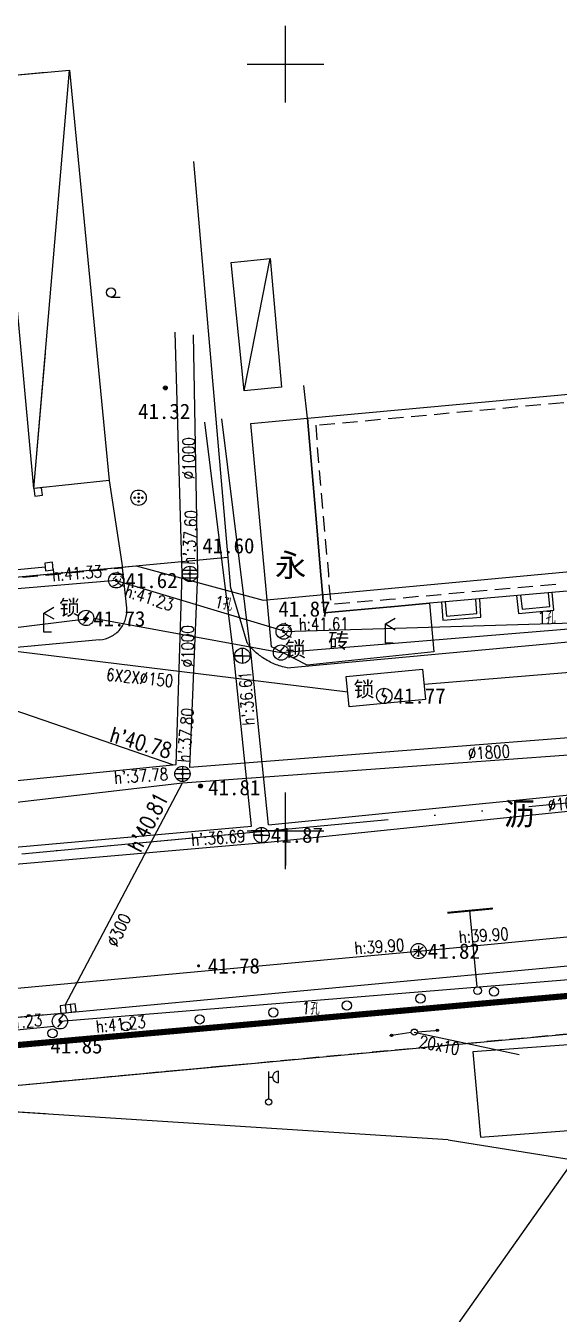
# Model space of a CAD drawing. Extents: x 501830 to 502977, y 299930 to 300245.
# Drawn here: x 502283.1 to 502317.8, y 300068.5 to 300152.5 of the extents above; entities that cross this region are included whole.
import ezdxf
from ezdxf.enums import TextEntityAlignment as Align
from ezdxf.lldxf.tags import DXFTag

# ---------------------------------------------------------------- set-up
doc = ezdxf.new("R2010")
doc.units = 0
for name, pattern in [('1117', [0.3, 0.2, -0.1]), ('2312', [0.3, 0.2, -0.1]), ('ACAD_ISO05W100', [33, 24, -3, 0, -3, 0, -3])]:
    doc.linetypes.add(name, pattern=pattern)
for name, color, linetype in [('BJ0', 7, 'Continuous'), ('BJ02', 7, 'Continuous'), ('BJ04', 7, 'Continuous'), ('BJ05', 7, 'Continuous'), ('BJ08', 7, 'Continuous'), ('BJ09', 7, 'Continuous'), ('BJ11', 7, 'Continuous'), ('TK', 7, 'Continuous'), ('上水井', 4, 'Continuous'), ('上水管线', 4, 'Continuous'), ('上水高程表', 4, 'Continuous'), ('公安交通井', 163, 'Continuous'), ('新建北信', 13, 'Continuous'), ('新建北信--引上标注', 1, 'Continuous'), ('污水井', 247, 'Continuous'), ('污水注记', 247, 'Continuous'), ('污水管线', 247, 'Continuous'), ('污水高程表', 247, 'Continuous'), ('电信注记', 3, 'Continuous'), ('电信管线', 3, 'Continuous'), ('电力井', 1, 'Continuous'), ('电力注记', 1, 'Continuous'), ('电力管线', 1, 'Continuous'), ('电力高程表', 1, 'Continuous'), ('雨水井', 34, 'Continuous'), ('雨水注记', 34, 'Continuous'), ('雨水管线', 34, 'Continuous'), ('雨水高程表', 34, 'Continuous'), ('雨蓖子', 34, 'Continuous')]:
    doc.layers.add(name, color=color, linetype=linetype)
doc.layers.add('道路红线', color=11, linetype='Continuous', lineweight=30)
doc.styles.add('HZ', font='simplex.shx', dxfattribs={"bigfont": 'hztxt'})
doc.styles.get("Standard").update_dxf_attribs({"font": 'SIMFANG.TTF'})
doc.linetypes.add('245', pattern='A,1e-05,-0.05,[133,bjxx.shx,S=0.05,R=0,X=-0.05,Y=0],-0.05,0.45,[135,bjxx.shx,S=0.05,R=0,X=0,Y=0],0.45', length=1.00001)
tags = doc.linetypes.add('DL', pattern='A,15,-4.925,[130,ltypeshp.shx,S=0.5,R=330,X=-0.15,Y=0.433],0,[130,ltypeshp.shx,S=0.4,R=90,X=0,Y=0],-0.15,[130,ltypeshp.shx,S=0.5,R=150,X=0,Y=-0.433],-4.925,15', length=40).pattern_tags.tags
tags[32:33] = [DXFTag(74, 4), DXFTag(75, 0), DXFTag(340, '0'), DXFTag(46, 1.0), DXFTag(50, 0.0), DXFTag(44, 0.0), DXFTag(45, 0.0)]
tags[30:31] = [DXFTag(74, 4), DXFTag(75, 0), DXFTag(340, '0'), DXFTag(46, 1.0), DXFTag(50, 0.0), DXFTag(44, 0.0), DXFTag(45, 0.0)]
tags[4:5] = [DXFTag(74, 4), DXFTag(75, 0), DXFTag(340, '0'), DXFTag(46, 1.0), DXFTag(50, 0.0), DXFTag(44, 0.0), DXFTag(45, 0.0)]
tags = doc.linetypes.add('DX', pattern='A,15,-5,[130,ltypeshp.shx,S=1,R=330,X=0,Y=0],-5,15', length=40).pattern_tags.tags
tags[16:17] = [DXFTag(74, 4), DXFTag(75, 0), DXFTag(340, '0'), DXFTag(46, 1.0), DXFTag(50, 0.0), DXFTag(44, 0.0), DXFTag(45, 0.0)]
tags[14:15] = [DXFTag(74, 4), DXFTag(75, 0), DXFTag(340, '0'), DXFTag(46, 1.0), DXFTag(50, 0.0), DXFTag(44, 0.0), DXFTag(45, 0.0)]
tags[4:5] = [DXFTag(74, 4), DXFTag(75, 0), DXFTag(340, '0'), DXFTag(46, 1.0), DXFTag(50, 0.0), DXFTag(44, 0.0), DXFTag(45, 0.0)]
tags = doc.linetypes.add('SS', pattern='A,15,-1.9,[130,ltypeshp.shx,S=1,R=330,X=0,Y=0],-1.2,[130,ltypeshp.shx,S=1,R=330,X=0,Y=0],-1.9,15', length=35).pattern_tags.tags
tags[24:25] = [DXFTag(74, 4), DXFTag(75, 0), DXFTag(340, '0'), DXFTag(46, 1.0), DXFTag(50, 0.0), DXFTag(44, 0.0), DXFTag(45, 0.0)]
tags[22:23] = [DXFTag(74, 4), DXFTag(75, 0), DXFTag(340, '0'), DXFTag(46, 1.0), DXFTag(50, 0.0), DXFTag(44, 0.0), DXFTag(45, 0.0)]
tags[4:5] = [DXFTag(74, 4), DXFTag(75, 0), DXFTag(340, '0'), DXFTag(46, 1.0), DXFTag(50, 0.0), DXFTag(44, 0.0), DXFTag(45, 0.0)]

# ---------------------------------------------------------------- blocks, each defined once
blk = doc.blocks.new('831')
for radius in [0.25, 0.15, 0.05]:
    blk.add_circle((0, 0), radius)
blk = doc.blocks.new('9372')
blk.add_line((-0.01, -0.59), (1.19, -0.59))
blk.add_circle((0, 0), 0.6)
blk = doc.blocks.new('236')
blk.add_lwpolyline([(-0.5, -0.5), (0.5, -0.5), (0.5, 0.5), (-0.5, 0.5)], close=True)
blk = doc.blocks.new('mhs500')
at = {"layer": 'BJ09'}
blk.add_circle((0, 0), 0.3, dxfattribs=at)
blk = doc.blocks.new('M521')
at = {"layer": 'BJ05', "linetype": 'Continuous'}
h = blk.add_hatch(color=256, dxfattribs=at)
h.paths.add_polyline_path([(2.85, 0), (3.15, 0, 0.998883)])
h.paths.add_polyline_path([(3.15, 0, 0.000279), (3.15, 0), (2.85, 0, 1.000559)])
at = {"layer": 'BJ05', "linetype": 'Continuous', "flags": 128}
blk.add_lwpolyline([(0.4, 0), (3.25, 0)], dxfattribs=at)
at = {"layer": 'BJ05', "linetype": 'Continuous'}
for centre, radius in [((0, 0), 0.4), ((3, 0), 0.15)]:
    blk.add_circle(centre, radius, dxfattribs=at)
blk = doc.blocks.new('1106')
at = {"ltscale": 10}
for p, q in [((-0.02, 0.43), (-0.02, 4.03)), ((1.24, 2.54), (1.24, 4.04)), ((-0.02, 3.28), (0.48, 3.28))]:
    blk.add_line(p, q, dxfattribs=at)
blk.add_circle((-0.02, 0.03), 0.4, dxfattribs=at)
blk.add_arc((1.23, 3.29), 0.75, 89, 270, dxfattribs=at)
blk = doc.blocks.new('GC200')
at = {"linetype": 'Continuous', "const_width": 0.2, "flags": 128}
blk.add_lwpolyline([(-0.1, 0, 1), (0.1, 0, 1)], format="xyb", close=True, dxfattribs=at)
blk = doc.blocks.new('雨水井')
at = {"lineweight": -3}
for p, q in [((0.5, 0), (-0.5, 0)), ((-0.4, 0.3), (0.4, 0.3)), ((0, 0.495), (0, -0.495)), ((-0.4, -0.3), (0.4, -0.3))]:
    blk.add_line(p, q, dxfattribs=at)
blk.add_circle((0, 0), 0.5, dxfattribs=at)
blk = doc.blocks.new('B8211')
blk.add_hatch(color=256).paths.add_polyline_path([(0.25, 0, 1), (-0.25, 0, 1)])
blk.add_circle((0, 0), 0.25)
blk = doc.blocks.new('污水井')
at = {"lineweight": -3}
for p, q in [((0, 0), (-0.5, 0)), ((-0.5, 0), (0.5, 0)), ((0, 0), (-0.473, 0)), ((0, 0), (0, 0.5)), ((0, 0), (0, 0.459)), ((0, 0), (0, -0.473)), ((0, 0), (0.483, 0)), ((0, 0), (0, -0.5))]:
    blk.add_line(p, q, dxfattribs=at)
blk.add_circle((0, 0), 0.5, dxfattribs=at)
blk = doc.blocks.new('电力井')
at = {"lineweight": -3}
for p, q in [((0.192, 0.395), (-0.079, 0.068)), ((-0.079, 0.068), (0.152, -0.017)), ((0.152, -0.017), (-0.164, -0.373))]:
    blk.add_line(p, q, dxfattribs=at)
blk.add_circle((0, 0), 0.5, dxfattribs=at)
blk = doc.blocks.new('上水井')
at = {"lineweight": -3}
for points in [[(-0.335, 0.112), (-0.093, 0.112), (-0.141, -0.082), (-0.335, -0.276)], [(0.295, 0.258), (0.053, 0.064), (0.15, -0.13), (0.343, -0.276)]]:
    blk.add_lwpolyline(points, dxfattribs=at)
at = {"flags": 128}
blk.add_lwpolyline([(0, 0.346), (0, -0.346), (-0.093, -0.302)], dxfattribs=at)
at = {"lineweight": -3}
blk.add_circle((0, 0), 0.5, dxfattribs=at)
blk = doc.blocks.new('化粪池')
for points in [[(-0.3, 0, 1), (-0.2, 0, 1)], [(-0.05, 0.25, 1), (0.05, 0.25, 1)], [(-0.05, 0, 1), (0.05, 0, 1)], [(0.2, 0, 1), (0.3, 0, 1)], [(-0.05, -0.25, 1), (0.05, -0.25, 1)]]:
    blk.add_hatch(color=256).paths.add_polyline_path(points)
for centre, radius in [((0, 0), 0.5), ((-0.25, 0), 0.05), ((0, 0.25), 0.05), ((0, 0), 0.05), ((0.25, 0), 0.05), ((0, -0.25), 0.05)]:
    blk.add_circle(centre, radius)
blk = doc.blocks.new('B5422')
at = {"linetype": 'Continuous'}
for p, q in [((-1, 0), (1, 0)), ((-0.866025, 0.5), (0.866025, 0.5)), ((0, 1), (0, -1)), ((-0.866025, -0.5), (0.866025, -0.5))]:
    blk.add_line(p, q, dxfattribs=at)
blk.add_circle((0, 0), 1, dxfattribs=at)
blk = doc.blocks.new('JT')
at = {"layer": '公安交通井'}
blk.add_circle((0, 0), 0.5, dxfattribs=at)
at = {"layer": '公安交通井', "width": 0.8}
blk.add_text('交', height=0.8, dxfattribs=at).set_placement((-0.304, -0.335, -50.185))
blk = doc.blocks.new('4563')
for p, q in [((0, 2.5), (1.3, 3.25)), ((0, 0), (0, 2.5)), ((0, 2.5), (1.3, 1.75)), ((1, 0), (0, 0))]:
    blk.add_line(p, q)
blk = doc.blocks.new('B547')
at = {"linetype": 'Continuous'}
for p, q in [((0, 1), (-0.31427, 0.111111)), ((-0.31427, 0.111111), (0.31427, -0.111111)), ((0, -1), (0.31427, -0.111111))]:
    blk.add_line(p, q, dxfattribs=at)
blk.add_circle((0, 0), 1)
blk = doc.blocks.new('B552')
for p, q in [((0.984668, 0.518566), (-1.015332, 0.518566)), ((-1.015332, 0.518566), (-1.015332, -0.481434)), ((0.984668, -0.481434), (0.984668, 0.518566)), ((-1.015332, -0.481434), (0.984668, -0.481434))]:
    blk.add_line(p, q)
at = {"linetype": 'Continuous'}
for p, q in [((-0.348666, -0.481434), (-0.348666, 0.518566)), ((0.318001, -0.481434), (0.318001, 0.518566))]:
    blk.add_line(p, q, dxfattribs=at)
blk = doc.blocks.new('acfgw')
at = {"color": 4}
for p, q in [((0, -5), (0, 5)), ((-5, 0), (5, 0))]:
    blk.add_line(p, q, dxfattribs=at)

msp = doc.modelspace()

# ---------------------------------------------------------------- linework, layer by layer
at = {"layer": 'BJ0', "linetype": 'Continuous'}
for q in [(502300, 300102.25), (502297.75, 300100), (502302.25, 300100), (502300, 300097.75)]:
    msp.add_line((502300, 300100), q, dxfattribs=at)
at = {"layer": 'BJ02', "linetype": 'Continuous'}
for points in [[(502281.106, 300149.16), (502285.905, 300149.614), (502288.492, 300122.852), (502283.589, 300122.328), (502281.854, 300141.09), (502281.582, 300144.094), (502281.106, 300149.16)], [(502296.455, 300137.072), (502298.992, 300137.316), (502299.742, 300128.931), (502297.307, 300128.687), (502296.455, 300137.072)], [(502301.42, 300126.905), (502324.598, 300129.036), (502325.9, 300129.176), (502327.203, 300129.281), (502352.265, 300131.587), (502353.533, 300118.662), (502348.184, 300118.137), (502348.115, 300118.382), (502346.778, 300118.277), (502339.543, 300117.613), (502337.04, 300117.368), (502323.736, 300116.145), (502323.325, 300116.075), (502310.158, 300114.922), (502309.379, 300114.848), (502306.877, 300114.611), (502306.831, 300114.607), (502302.511, 300114.223), (502302.316, 300116.495), (502302.306, 300116.606), (502302.298, 300116.702), (502301.964, 300120.581), (502301.42, 300126.905)], [(502297.736, 300126.566), (502301.42, 300126.905), (502301.964, 300120.581), (502302.298, 300116.702), (502302.306, 300116.606), (502302.316, 300116.495), (502302.511, 300114.223), (502306.831, 300114.607), (502306.877, 300114.611), (502309.379, 300114.848), (502309.661, 300111.67), (502301.405, 300110.811), (502301.405, 300110.811), (502299.09, 300112.011), (502297.736, 300126.566)]]:
    msp.add_lwpolyline(points, close=True, dxfattribs=at)
msp.add_lwpolyline([(502284.339, 300122.408), (502283.589, 300122.328), (502281.854, 300141.09), (502281.582, 300144.094), (502281.106, 300149.16), (502284.339, 300149.466)], dxfattribs=at)
at = {"layer": 'BJ02', "linetype": 'Continuous', "flags": 128}
for points in [[(502283.589, 300122.328), (502285.905, 300149.614)], [(502297.307, 300128.687), (502298.992, 300137.316)], [(502283.589, 300122.328), (502284.339, 300131.161)], [(502301.42, 300126.905), (502301.182, 300129.036)], [(502311.172, 300127.3), (502312.168, 300127.391)], [(502312.666, 300127.437), (502313.662, 300127.528)], [(502314.159, 300127.574), (502315.155, 300127.666)], [(502315.653, 300127.711), (502316.649, 300127.803)], [(502317.147, 300127.849), (502318.143, 300127.94)], [(502302.21, 300126.476), (502303.206, 300126.567)], [(502303.704, 300126.613), (502304.699, 300126.704)], [(502305.197, 300126.75), (502306.193, 300126.842)], [(502306.691, 300126.888), (502307.687, 300126.979)], [(502308.185, 300127.025), (502309.18, 300127.116)], [(502309.678, 300127.162), (502310.674, 300127.254)], [(502301.961, 300126.453), (502302.043, 300125.505)], [(502302.172, 300124.011), (502302.086, 300125.007)], [(502302.301, 300122.516), (502302.215, 300123.513)], [(502302.43, 300121.022), (502302.344, 300122.018)], [(502302.56, 300119.528), (502302.473, 300120.524)], [(502302.691, 300118.033), (502302.604, 300119.03)], [(502302.735, 300117.535), (502302.806, 300116.725), (502302.806, 300116.538)], [(502250, 300113.918), (502284.318, 300117.22)], [(502250, 300113.918), (502284.318, 300117.22)], [(502302.939, 300115.044), (502302.849, 300116.04)], [(502313.142, 300115.685), (502312.146, 300115.598)], [(502314.637, 300115.816), (502313.64, 300115.729)], [(502316.131, 300115.947), (502315.135, 300115.86)], [(502317.625, 300116.078), (502316.629, 300115.991)], [(502304.179, 300114.873), (502303.183, 300114.785)], [(502305.673, 300115.006), (502304.677, 300114.918)], [(502306.171, 300115.05), (502306.785, 300115.105), (502307.167, 300115.141)], [(502308.66, 300115.282), (502307.665, 300115.188)], [(502309.158, 300115.33), (502310.113, 300115.42), (502310.154, 300115.424)], [(502310.158, 300114.922), (502310.26, 300113.734), (502312.729, 300113.944), (502312.661, 300115.132)], [(502310.407, 300114.943), (502310.488, 300114.004), (502312.466, 300114.172), (502312.411, 300115.118)], [(502311.648, 300115.554), (502310.652, 300115.467)], [(502315.061, 300115.341), (502315.198, 300114.189), (502317.495, 300114.398), (502317.393, 300115.551)], [(502315.309, 300115.371), (502315.418, 300114.46), (502317.224, 300114.624), (502317.144, 300115.529)], [(502310.603, 300079.868), (502271.302, 300082.377)], [(502284.339, 300081.545), (502271.302, 300082.377)], [(502310.603, 300079.868), (502365.327, 300071.104)]]:
    msp.add_lwpolyline(points, dxfattribs=at)
at = {"layer": 'BJ02', "linetype": '245', "ltscale": 5, "flags": 128}
msp.add_lwpolyline([(502312.712, 300080.04), (502325.079, 300080.959), (502324.666, 300086.514), (502312.214, 300085.588), (502312.712, 300080.04)], dxfattribs=at)
at = {"layer": 'BJ04', "linetype": 'Continuous', "flags": 128}
for points in [[(502296.436, 300115.811), (502294.006, 300143.647)], [(502288.492, 300122.852), (502289.366, 300117.156)], [(502289.645, 300114.548), (502289.366, 300117.156)], [(502300.111, 300110.634), (502364.077, 300116.554)], [(502296.436, 300115.811), (502297.47, 300112.288)], [(502287.869, 300112.454), (502250, 300108.972)], [(502284.339, 300112.129), (502250, 300108.972)]]:
    msp.add_lwpolyline(points, dxfattribs=at)
at = {"layer": 'BJ04', "linetype": '1117', "ltscale": 5, "flags": 128}
for points in [[(502250, 300113.419), (502284.339, 300116.679)], [(502271.302, 300082.377), (502284.339, 300083.595)]]:
    msp.add_lwpolyline(points, dxfattribs=at)
at = {"layer": 'BJ04', "linetype": 'Continuous', "flags": 128}
for points in [[(502287.869, 300112.454, 0.098975), (502288.604, 300112.67, 0.098975), (502289.2, 300113.152, 0.096352), (502289.558, 300113.807, 0.096352), (502289.645, 300114.548)], [(502300.111, 300110.634, -0.050326), (502299.285, 300110.879, -0.050326), (502298.525, 300111.284, -0.042672), (502297.955, 300111.741, -0.042672), (502297.47, 300112.288)]]:
    msp.add_lwpolyline(points, format="xyb", dxfattribs=at)
at = {"layer": 'BJ04', "linetype": 'Continuous', "elevation": 41.91, "flags": 128}
for points in [[(502370.981, 300096.102), (502250, 300084.793)], [(502284.339, 300088.003), (502250, 300084.793)]]:
    msp.add_lwpolyline(points, dxfattribs=at)
at = {"layer": 'BJ04', "linetype": 'Continuous', "const_width": 0.125, "flags": 128}
msp.add_lwpolyline([(502310.553, 300094.663), (502313.526, 300094.944)], dxfattribs=at)
at = {"layer": 'BJ04', "linetype": 'Continuous', "ltscale": 5, "flags": 128}
msp.add_lwpolyline([(502312.495, 300089.835), (502312.024, 300094.813)], dxfattribs=at)
at = {"layer": 'BJ04', "linetype": 'Continuous'}
msp.add_circle((502312.519, 300089.586), 0.25, dxfattribs=at)
at = {"layer": 'BJ11', "linetype": '1117', "ltscale": 5, "flags": 128}
for points in [[(502250, 300113.419), (502289.366, 300117.156)], [(502271.302, 300082.377), (502381.483, 300092.674)]]:
    msp.add_lwpolyline(points, dxfattribs=at)
at = {"layer": '上水管线', "linetype": 'SS', "ltscale": 0.5, "elevation": 41.83, "flags": 128}
msp.add_lwpolyline([(502308.668, 300092.165), (502410.915, 300102.02)], dxfattribs=at)
at = {"layer": '上水管线', "linetype": 'SS', "ltscale": 0.5, "flags": 128}
msp.add_lwpolyline([(502213.968, 300083.423), (502308.618, 300092.165)], dxfattribs=at)
at = {"layer": '新建北信', "color": 40, "linetype": '2312', "ltscale": 8, "const_width": 0.4, "elevation": 41.694}
msp.add_lwpolyline([(502233.519, 300081.664), (502369.572, 300093.814)], dxfattribs=at)
at = {"layer": '新建北信--引上标注', "color": 40}
msp.add_line((502309.087, 300064.784), (502325.128, 300087.496), dxfattribs=at)
at = {"layer": '污水管线', "linetype": 'Continuous', "flags": 128}
for points in [[(502297.779, 300100.307), (502296.626, 300111.413), (502294.738, 300126.651)], [(502298.892, 300100.398), (502297.758, 300111.472), (502295.838, 300126.873)]]:
    msp.add_lwpolyline(points, dxfattribs=at)
for points, elevation in [([(502298.892, 300100.398), (502339.034, 300104.395)], 41.596), ([(502298.432, 300099.229), (502339.034, 300103.422), (502339.034, 300103.422)], 41.882)]:
    msp.add_lwpolyline(points, dxfattribs=dict(at, elevation=elevation))
at = {"layer": '污水管线', "elevation": 41.596, "flags": 128}
for points in [[(502222.147, 300093.598), (502297.779, 300100.307)], [(502221.249, 300092.504), (502298.588, 300099.249)]]:
    msp.add_lwpolyline(points, dxfattribs=at)
at = {"layer": '电信管线', "linetype": 'DX', "ltscale": 0.5, "elevation": 41.694, "flags": 128}
msp.add_lwpolyline([(502233.519, 300081.664), (502369.572, 300093.814)], dxfattribs=at)
at = {"layer": '电信管线', "linetype": 'DX', "ltscale": 0.5, "flags": 128}
msp.add_lwpolyline([(502308.393, 300086.881), (502315.235, 300085.418)], dxfattribs=at)
at = {"layer": '电力管线', "linetype": 'DL', "ltscale": 0.5, "flags": 128}
for points, elevation in [([(502299.703, 300111.633), (502363.863, 300116.911)], 41.79), ([(502288.954, 300116.335), (502239.125, 300112.144)], 41.634), ([(502288.954, 300116.335), (502299.874, 300113.047)], 41.634), ([(502287.483, 300113.882), (502299.703, 300111.633)], 41.79), ([(502299.874, 300112.997), (502329.677, 300113.89)], 41.879), ([(502275.103, 300112.609), (502304.055, 300109.079)], -41.498), ([(502309.032, 300109.562), (502337.833, 300111.936)], 41.783), ([(502319.513, 300090.381), (502285.295, 300087.58)], 41.97)]:
    msp.add_lwpolyline(points, dxfattribs=dict(at, elevation=elevation))
for points in [[(502271.269, 300111.887), (502286.973, 300113.84)], [(502274.296, 300086.226), (502284.881, 300087.28)]]:
    msp.add_lwpolyline(points, dxfattribs=at)
at = {"layer": '电力管线', "linetype": 'DL', "ltscale": 0.5, "elevation": 41.783}
msp.add_lwpolyline([(502304.152, 300108.084), (502303.959, 300110.075), (502308.935, 300110.558), (502309.129, 300108.567)], close=True, dxfattribs=at)
at = {"layer": '道路红线', "color": 40}
for p, q in [((502298.542, 300115.045), (502364.155, 300121.163)), ((502239.905, 300112.591), (502296.229, 300117.842)), ((502239.905, 300112.591), (502290.246, 300117.285)), ((502290.246, 300117.285), (502298.543, 300115.045)), ((502218.08, 300077.413), (502360.811, 300090.721)), ((502123.119, 300068.559), (502297.188, 300084.789))]:
    msp.add_line(p, q, dxfattribs=at)
at = {"layer": '道路红线', "color": 40, "linetype": 'ACAD_ISO05W100'}
for p, q in [((502216.687, 300092.348), (502375.025, 300107.111)), ((502122.831, 300083.597), (502296.752, 300099.813))]:
    msp.add_line(p, q, dxfattribs=at)
at = {"layer": '雨水管线', "linetype": 'Continuous', "flags": 128}
for points, elevation in [([(502292.852, 300104.331), (502293.255, 300116.762), (502292.799, 300132.514)], 41.785), ([(502274.289, 300110.626), (502292.684, 300104.314)], 41.519)]:
    msp.add_lwpolyline(points, dxfattribs=dict(at, elevation=elevation))
for points in [[(502293.968, 300132.349), (502294.255, 300116.762), (502293.726, 300104.142)], [(502335.408, 300107.391), (502293.726, 300104.142)], [(502293.267, 300103.131), (502335.223, 300106.176)], [(502285.617, 300088.641), (502293.267, 300103.131)]]:
    msp.add_lwpolyline(points, dxfattribs=at)
at = {"layer": '雨水管线', "flags": 128}
for points in [[(502256.744, 300100.693), (502292.852, 300104.331)], [(502256.927, 300098.903), (502293.267, 300103.131)]]:
    msp.add_lwpolyline(points, dxfattribs=at)

# ---------------------------------------------------------------- block references
at = {"layer": 'BJ02', "linetype": 'Continuous', "yscale": 0.5, "zscale": 0.5}
for p, xscale, rotation in [((502283.864, 300122.106), 0.4999999999999996, 96.10023635585897), ((502283.864, 300122.106), 0.5000000000015233, 96.10023635108264), ((502284.567, 300117.246), 0.4999999999999999, 96.10023635585897), ((502284.567, 300117.246), 0.5000000000015233, 96.10023635108264)]:
    msp.add_blockref('236', p, dxfattribs=dict(at, xscale=xscale, rotation=rotation))
at = {"layer": 'BJ04', "linetype": 'Continuous', "xscale": 0.5, "yscale": 0.5, "zscale": 0.5}
for p in [(502284.235, 300112.96, 41.795), (502306.504, 300112.246)]:
    msp.add_blockref('4563', p, dxfattribs=at)
at = {"layer": 'BJ05', "linetype": 'Continuous', "xscale": 0.4999999999999999, "yscale": 0.5, "zscale": 0.5}
for rotation in [188.1893964606927, 4.654146209422009]:
    msp.add_blockref('M521', (502308.393, 300086.881), dxfattribs=dict(at, rotation=rotation))
at = {"layer": 'BJ08', "linetype": 'Continuous', "xscale": 0.5, "yscale": 0.5, "zscale": 0.5}
for name, p in [('831', (502292.157, 300128.887, 41.32)), ('GC200', (502288.954, 300116.335, 41.634)), ('GC200', (502293.755, 300116.762, 41.607)), ('B8211', (502286.952, 300113.837, 41.73)), ('GC200', (502299.874, 300112.997, 41.879)), ('GC200', (502306.435, 300108.805, 41.783)), ('GC200', (502293.271, 300103.721, 41.785)), ('831', (502294.449, 300102.93, 41.81)), ('GC200', (502298.432, 300099.729, 41.882)), ('GC200', (502308.668, 300092.165, 41.83)), ('GC200', (502294.325, 300091.205, 41.792)), ('GC200', (502294.325, 300091.205, 41.792)), ('GC200', (502285.295, 300087.58, 41.862))]:
    msp.add_blockref(name, p, dxfattribs=at)
at = {"layer": 'BJ09', "linetype": 'Continuous', "xscale": 0.5, "yscale": 0.5, "zscale": 0.5}
msp.add_blockref('9372', (502288.613, 300135.107), dxfattribs=at)
at = {"layer": 'BJ09', "linetype": 'Continuous', "rotation": 5.394940667122576}
for p in [(502313.593, 300089.525), (502303.994, 300088.619), (502308.794, 300089.072), (502294.395, 300087.712), (502299.195, 300088.166), (502284.796, 300086.806), (502289.596, 300087.259)]:
    msp.add_blockref('mhs500', p, dxfattribs=at)
at = {"layer": 'BJ11', "linetype": 'Continuous', "xscale": 0.5, "yscale": 0.5, "zscale": 0.5}
msp.add_blockref('1106', (502298.907, 300082.31), dxfattribs=at)
at = {"layer": 'TK', "linetype": 'Continuous', "xscale": 0.5, "yscale": 0.5}
for p in [(502300, 300150), (502300, 300100)]:
    msp.add_blockref('acfgw', p, dxfattribs=at)
at = {"layer": '上水井'}
msp.add_blockref('上水井', (502308.668, 300092.165, 41.83), dxfattribs=at)
at = {"layer": '公安交通井'}
for p in [(502288.955, 300116.342, 41.575), (502299.875, 300113.005, 41.82)]:
    msp.add_blockref('JT', p, dxfattribs=at)
at = {"layer": '污水井'}
for name, p in [('化粪池', (502290.413, 300121.73, 41.549)), ('污水井', (502297.179, 300111.42, 41.71)), ('污水井', (502298.432, 300099.729, 41.882))]:
    msp.add_blockref(name, p, dxfattribs=at)
at = {"layer": '电力井'}
for p in [(502286.983, 300113.889, 41.79), (502299.703, 300111.633, 41.861), (502285.276, 300087.587, 41.782)]:
    msp.add_blockref('电力井', p, dxfattribs=at)
at = {"layer": '电力井', "xscale": 0.5, "yscale": 0.5, "zscale": 0.5}
msp.add_blockref('B547', (502306.435, 300108.805, 41.783), dxfattribs=at)
at = {"layer": '雨水井', "xscale": 0.5, "yscale": 0.5, "zscale": 0.5}
msp.add_blockref('B5422', (502293.755, 300116.762, 41.607), dxfattribs=at)
at = {"layer": '雨水井'}
msp.add_blockref('雨水井', (502293.271, 300103.721, 41.785), dxfattribs=at)
at = {"layer": '雨蓖子', "xscale": 0.4999999999958168, "yscale": 0.4999999999946222, "zscale": 0.5, "rotation": 187.1403150707652}
msp.add_blockref('B552', (502285.805, 300088.422), dxfattribs=at)

# ---------------------------------------------------------------- texts
at = {"layer": 'BJ02', "linetype": 'Continuous'}
msp.add_text('永', height=1.5, dxfattribs=at).set_placement((502301.351, 300117.329), align=Align.MIDDLE_RIGHT)
at = {"layer": 'BJ04', "linetype": 'Continuous'}
for s, height, p in [('砖', 1, (502303.459, 300112.401, 41.79)), ('沥', 1.5, (502315.247, 300101.118))]:
    msp.add_text(s, height=height, dxfattribs=at).set_placement(p, align=Align.MIDDLE_CENTER)
at = {"layer": 'BJ05', "linetype": 'Continuous'}
for p in [(502285.919, 300114.564, -0.166), (502300.642, 300111.859, -0.166), (502305.116, 300109.242, -0.166)]:
    msp.add_text('锁', height=1, dxfattribs=at).set_placement(p, align=Align.MIDDLE_CENTER)
at = {"layer": 'BJ08', "linetype": 'Continuous'}
for s, p in [('41.32', (502290.378, 300126.859)), ('41.73', (502287.452, 300113.337, 41.73)), ('41.81', (502294.949, 300102.33))]:
    msp.add_text(s, height=1, dxfattribs=at).set_placement(p)
for s, p in [('41.60', (502294.566, 300118.596, 41.607)), ('41.62', (502289.554, 300116.335, 41.634)), ('41.87', (502299.527, 300114.477, 41.879)), ('41.77', (502307.035, 300108.805, 41.783)), ('41.87', (502299.032, 300099.729, 41.882)), ('41.82', (502309.268, 300092.165, 41.83)), ('41.78', (502294.925, 300091.205, 41.792)), ('41.78', (502294.925, 300091.205, 41.792)), ('41.85', (502284.659, 300085.99, 41.862))]:
    msp.add_text(s, height=1, dxfattribs=at).set_placement(p, align=Align.MIDDLE_LEFT)
at = {"layer": '上水高程表', "style": 'HZ', "width": 0.8}
for p in [(502304.507, 300091.962, -41.535), (502311.312, 300092.689, -41.535)]:
    msp.add_text('h:39.90', height=0.8, rotation=3.68424, dxfattribs=at).set_placement(p)
at = {"layer": '污水注记', "style": 'HZ', "width": 0.8}
msp.add_text('%%c1000', height=0.8, rotation=5.39058, dxfattribs=at).set_placement((502317.135, 300101.273, 41.596))
at = {"layer": '污水高程表', "style": 'HZ', "width": 0.8}
for s, rotation, p in [("h':36.61", 94.2142, (502297.989, 300106.91, -41.702)), ("h':36.69", 4.00044, (502293.862, 300099.032, -41.702))]:
    msp.add_text(s, height=0.8, rotation=rotation, dxfattribs=at).set_placement(p)
at = {"layer": '电信注记', "style": 'HZ', "width": 0.8}
msp.add_text('20x10', height=0.8, rotation=348.79765, dxfattribs=at).set_placement((502308.643, 300085.898, 41.79))
at = {"layer": '电力注记', "style": 'HZ', "width": 0.8}
for s, rotation, p in [('1孔', 347.71607, (502295.304, 300114.583)), ('1孔', 359.1437, (502316.426, 300113.521)), ('6X2X%%c150', 354.13128, (502288.265, 300109.817)), ('1孔', 355.92047, (502301.027, 300088.078))]:
    msp.add_text(s, height=0.8, rotation=rotation, dxfattribs=at).set_placement(p)
at = {"layer": '电力高程表', "style": 'HZ', "width": 0.8}
for s, rotation, p in [('h:41.33', 4.41285, (502284.795, 300116.284)), ('h:41.23', 342.48109, (502289.421, 300115.303, -41.634)), ('h:41.61', 0.53428, (502300.854, 300113.083, -83.268)), ('h:41.23', 5.89189, (502280.907, 300086.964, -125.34)), ('h:41.23', 5.89189, (502287.658, 300086.837, -125.34))]:
    msp.add_text(s, height=0.8, rotation=rotation, dxfattribs=at).set_placement(p)
at = {"layer": '雨水注记', "style": 'HZ', "width": 0.8}
for s, rotation, p in [('%%C1000', 89.58156, (502294.066, 300122.915)), ('%%C1000', 89.58156, (502293.999, 300110.668)), ('%%c1800', 3.30464, (502311.913, 300104.647)), ('%%C300', 64.98592, (502289.017, 300092.377, -41.452))]:
    msp.add_text(s, height=0.8, rotation=rotation, dxfattribs=at).set_placement(p)
at = {"layer": '雨水高程表', "style": 'HZ', "width": 0.8}
for s, rotation, p in [("h':37.60", 87.08426, (502294.068, 300117.36)), ("h':37.80", 85.4596, (502293.739, 300104.451)), ("h':37.78", 4.00044, (502288.829, 300103.074))]:
    msp.add_text(s, height=0.8, rotation=rotation, dxfattribs=at).set_placement(p)
for s, rotation, p in [("h'40.78", 343.74047, (502290.561, 300105.761, 83.458)), ("h'40.81", 62.86796, (502291.013, 300100.574, -43.661))]:
    msp.add_text(s, height=1, rotation=rotation, dxfattribs=at).set_placement(p, align=Align.MIDDLE)

doc.saveas('drawing.dxf')
